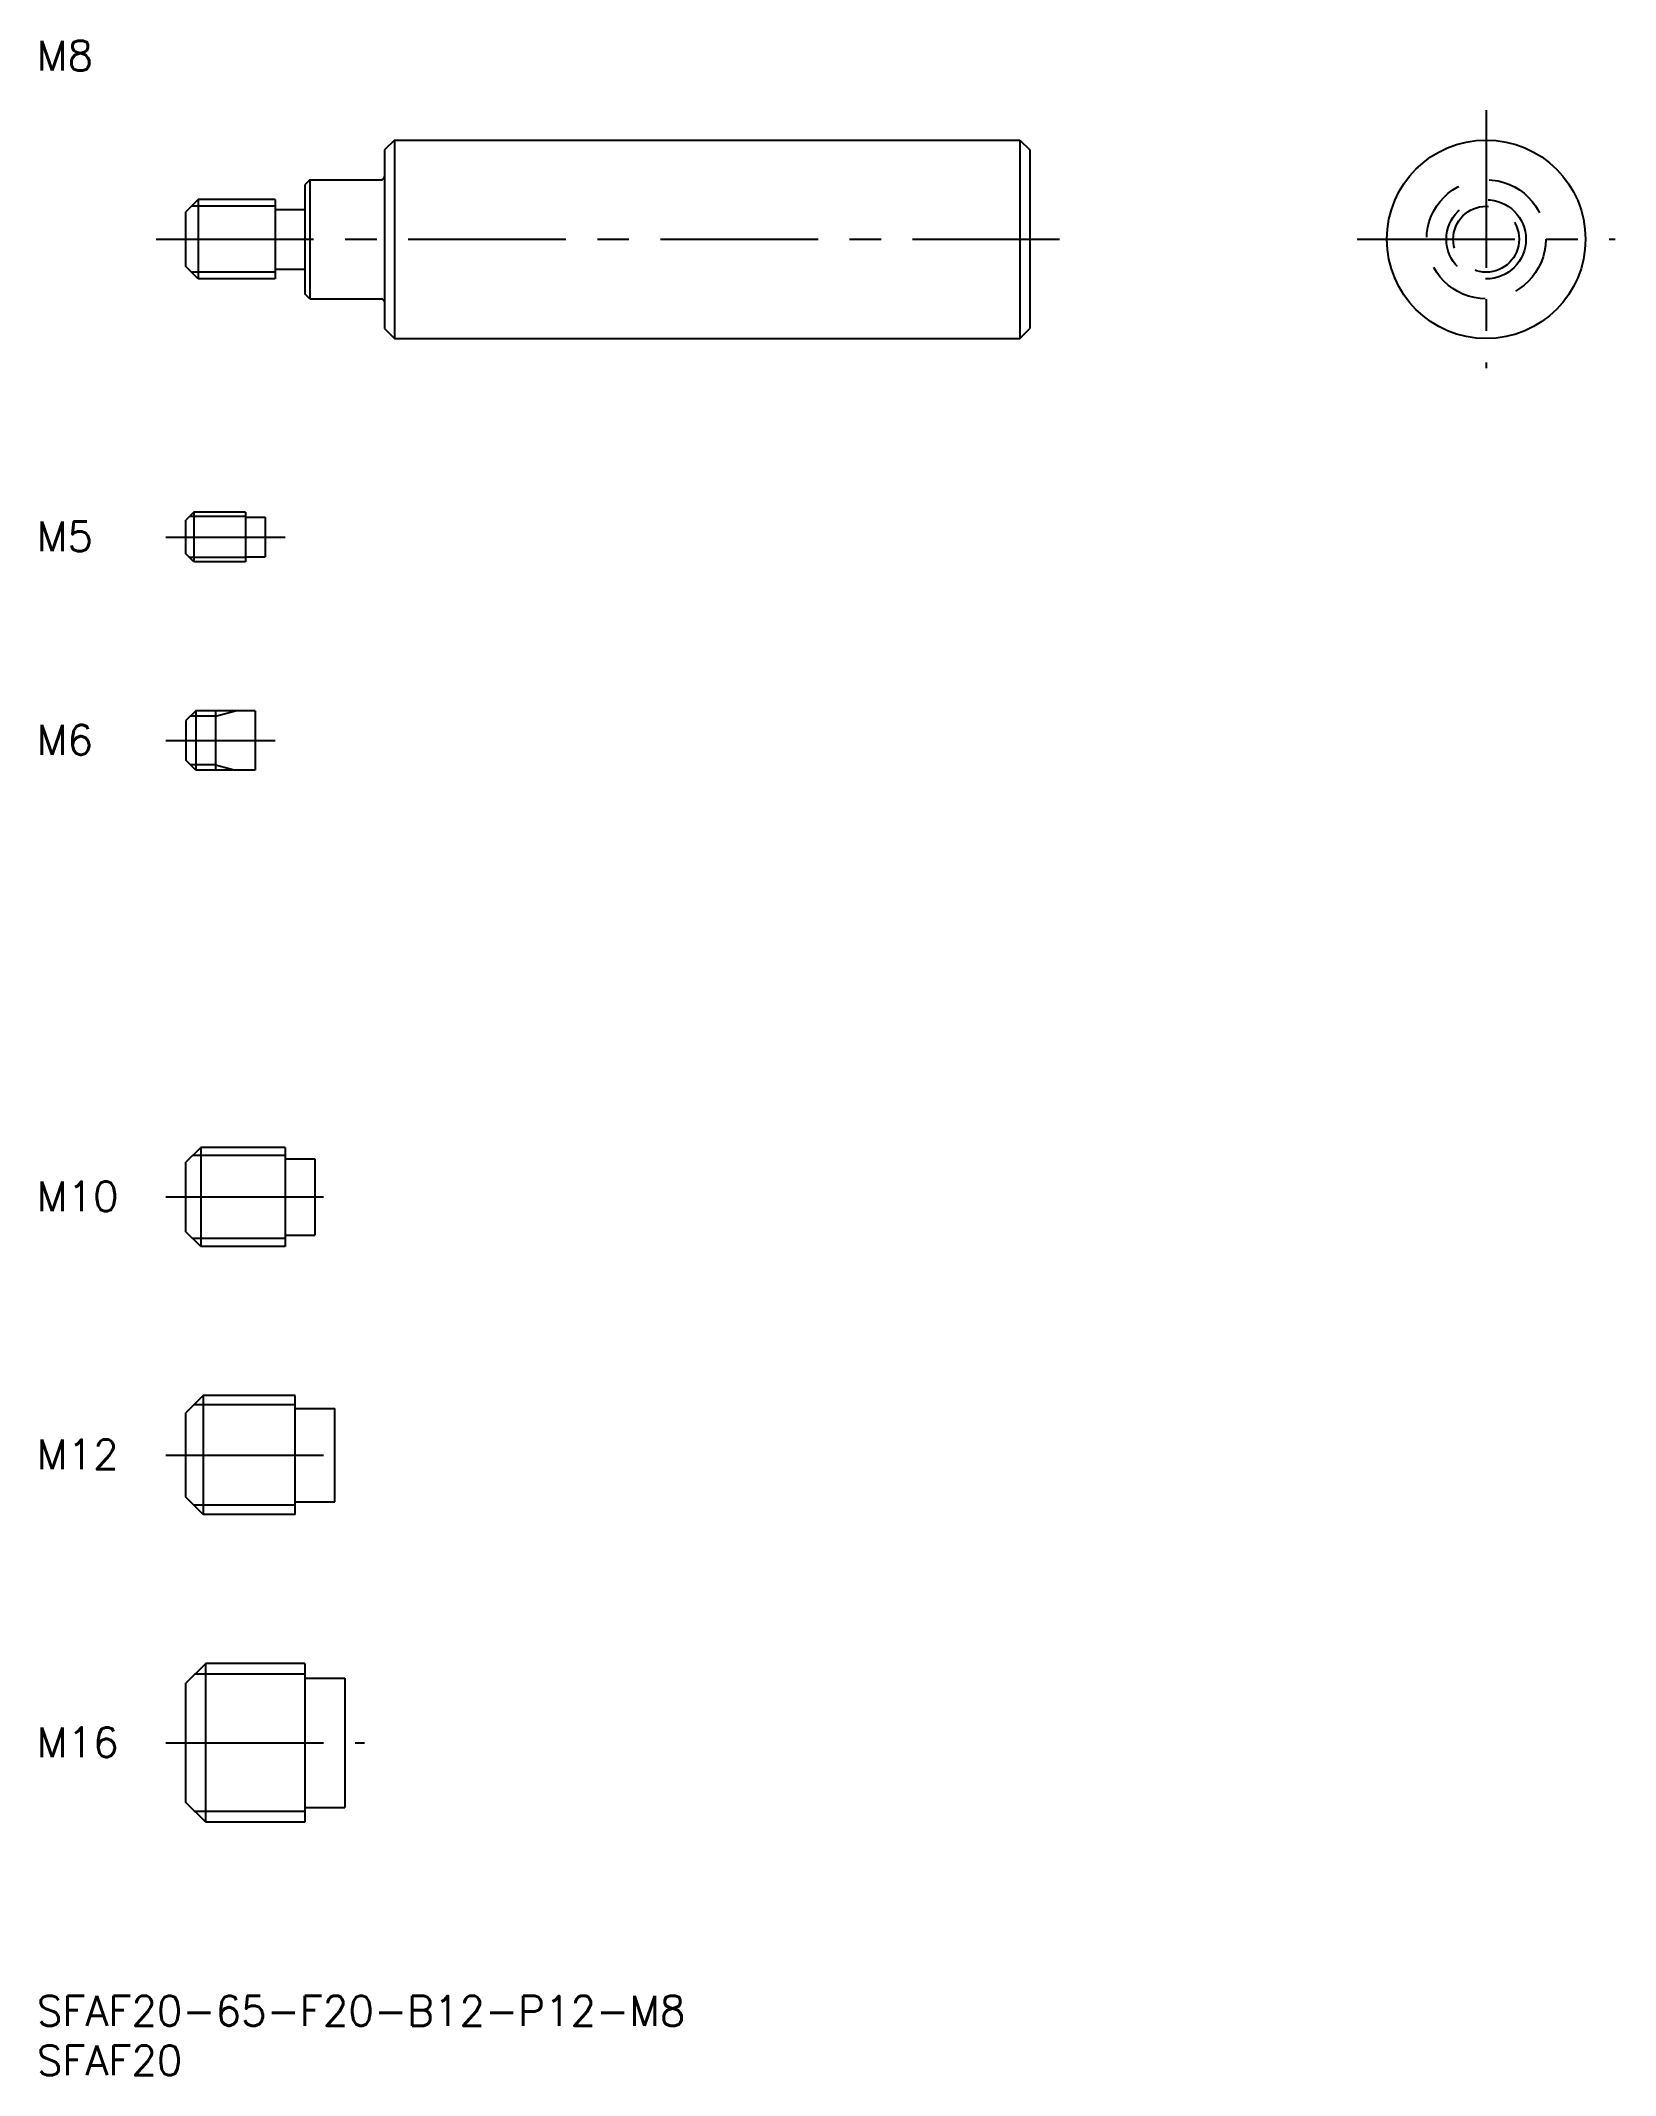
# Model space of a CAD drawing. Extents: x 0 to 159, y -8 to 197.
import ezdxf

# ---------------------------------------------------------------- set-up
doc = ezdxf.new("R2010")
doc.units = 0
doc.header["$LTSCALE"] = 0.5
doc.linetypes.add('CENTER', pattern=[50.8, 31.75, -6.35, 6.35, -6.35])
doc.linetypes.add('DASHED', pattern=[19.05, 12.7, -6.35])
for name, color, linetype in [('MSM_CENTER', 1, 'CENTER'), ('MSM_CONTINUOUS', 7, 'CONTINUOUS'), ('MSM_DASHED', 4, 'DASHED'), ('MSM_NARROW', 5, 'CONTINUOUS'), ('MSM_PART_NUMBER', 7, 'CONTINUOUS')]:
    doc.layers.add(name, color=color, linetype=linetype)
doc.styles.get("Standard").update_dxf_attribs({"font": 'txt.shx', "height": 1, "bigfont": 'bigfont.shx'})

# ---------------------------------------------------------------- blocks, each defined once
blk = doc.blocks.new('*U14')
at = {"layer": 'MSM_PART_NUMBER'}
blk.add_text('SFAF20-65-F20-B12-P12-M8', height=3, dxfattribs=at).set_placement((0, -3))
blk = doc.blocks.new('*U15')
at = {"layer": 'MSM_PART_NUMBER'}
blk.add_text('SFAF20', height=3, dxfattribs=at).set_placement((0, -8))
blk = doc.blocks.new('*U16')
at = {"layer": 'MSM_PART_NUMBER'}
blk.add_text('M16', height=3, dxfattribs=at).set_placement((0, 24.06))
blk = doc.blocks.new('*U17')
at = {"layer": 'MSM_PART_NUMBER'}
blk.add_text('M12', height=3, dxfattribs=at).set_placement((0, 53.06))
blk = doc.blocks.new('*U18')
at = {"layer": 'MSM_PART_NUMBER'}
blk.add_text('M10', height=3, dxfattribs=at).set_placement((0, 79.06))
blk = doc.blocks.new('*U19')
at = {"layer": 'MSM_PART_NUMBER'}
blk.add_text('M8', height=3, dxfattribs=at).set_placement((0, 194.01))
blk = doc.blocks.new('*U20')
at = {"layer": 'MSM_PART_NUMBER'}
blk.add_text('M5', height=3, dxfattribs=at).set_placement((0, 145.56))
blk = doc.blocks.new('*U21')
at = {"layer": 'MSM_PART_NUMBER'}
blk.add_text('M6', height=3, dxfattribs=at).set_placement((0, 125.06))

msp = doc.modelspace()

# ---------------------------------------------------------------- linework, layer by layer
at = {"layer": 'MSM_CENTER'}
for p, q in [((145.96, 190), (145.96, 164)), ((12, 177), (103, 177)), ((132.96, 177), (158.96, 177)), ((13, 147), (25, 147)), ((13, 126.5), (24, 126.5)), ((13, 80.5), (30, 80.5)), ((13, 54.5), (32, 54.5)), ((13, 25.5), (33, 25.5))]:
    msp.add_line(p, q, dxfattribs=at)
at = {"layer": 'MSM_CONTINUOUS'}
for p, q in [((36, 187), (35, 186)), ((36, 187), (99, 187)), ((36, 187), (36, 167)), ((99, 187), (99, 167)), ((99, 187), (100, 186)), ((35, 186), (35, 168)), ((100, 186), (100, 168)), ((27.5, 183), (27, 182.5)), ((27, 182.5), (27, 171.5)), ((27.5, 183), (27.5, 171)), ((27.5, 183), (34.7, 183)), ((16.25, 181), (15, 179.75)), ((24, 181), (16.25, 181)), ((16.25, 181), (16.25, 173)), ((24, 181), (24, 173)), ((15, 174.25), (15, 179.75)), ((24, 180), (27, 180)), ((100, 177), (100, 177)), ((16.25, 173), (15, 174.25)), ((24, 173), (16.25, 173)), ((24, 174), (27, 174)), ((27.5, 171), (27, 171.5)), ((27.5, 171), (34.7, 171)), ((35, 168), (36, 167)), ((36, 167), (99, 167)), ((99, 167), (100, 168)), ((15.8, 149.5), (15, 148.7)), ((15, 145.3), (15, 148.7)), ((21, 149.5), (15.8, 149.5)), ((15.8, 149.5), (15.8, 144.5)), ((21, 149.5), (21, 144.5)), ((21, 149), (23, 149)), ((23, 149), (23, 145)), ((15.8, 144.5), (15, 145.3)), ((21, 144.5), (15.8, 144.5)), ((21, 145), (23, 145)), ((16, 129.5), (15, 128.5)), ((22, 129.5), (16, 129.5)), ((16, 129.5), (16, 123.5)), ((18, 129.5), (18, 123.5)), ((22, 129.5), (22, 123.5)), ((15, 128.5), (15, 124.5)), ((16, 123.5), (15, 124.5)), ((22, 123.5), (16, 123.5)), ((16.5, 85.5), (15, 84)), ((25, 85.5), (16.5, 85.5)), ((16.5, 85.5), (16.5, 75.5)), ((25, 85.5), (25, 75.5)), ((25, 84.35), (28, 84.35)), ((28, 84.35), (28, 76.65)), ((15, 77), (15, 84)), ((16.5, 75.5), (15, 77)), ((25, 76.65), (28, 76.65)), ((25, 75.5), (16.5, 75.5)), ((16.75, 60.5), (15, 58.75)), ((26, 60.5), (16.75, 60.5)), ((16.75, 60.5), (16.75, 48.5)), ((26, 48.5), (26, 60.5)), ((15, 50.25), (15, 58.75)), ((26, 59.2), (30, 59.2)), ((30, 49.8), (30, 59.2)), ((16.75, 48.5), (15, 50.25)), ((26, 49.8), (30, 49.8)), ((26, 48.5), (16.75, 48.5)), ((17, 33.5), (15, 31.5)), ((27, 33.5), (17, 33.5)), ((17, 17.5), (17, 33.5)), ((27, 33.5), (27, 17.5)), ((15, 19.5), (15, 31.5)), ((27, 32), (31, 32)), ((31, 32), (31, 19)), ((17, 17.5), (15, 19.5)), ((27, 19), (31, 19)), ((27, 17.5), (17, 17.5))]:
    msp.add_line(p, q, dxfattribs=at)
msp.add_circle((145.96, 177), 10, dxfattribs=at)
for centre, start, end in [((34.7, 183.3), 270, 0), ((34.7, 170.7), 0, 90)]:
    msp.add_arc(centre, 0.3, start, end, dxfattribs=at)
at = {"layer": 'MSM_DASHED'}
for radius in [6, 4, 3.32]:
    msp.add_circle((145.96, 177), radius, dxfattribs=at)
at = {"layer": 'MSM_NARROW'}
for p, q in [((24, 180.32), (15.57, 180.32)), ((24, 173.68), (15.57, 173.68)), ((21, 149.07), (15.37, 149.07)), ((21, 144.93), (15.37, 144.93)), ((18, 128.96), (20, 129.5)), ((18, 128.96), (15.46, 128.96)), ((18, 124.04), (15.46, 124.04)), ((18, 124.04), (20, 123.5)), ((25, 84.69), (15.69, 84.69)), ((25, 76.31), (15.69, 76.31)), ((26, 59.55), (15.8, 59.55)), ((26, 49.45), (15.8, 49.45)), ((27, 32.42), (15.92, 32.42)), ((27, 18.58), (15.92, 18.58))]:
    msp.add_line(p, q, dxfattribs=at)

# ---------------------------------------------------------------- block references
at = {"layer": 'MSM_CONTINUOUS'}
for name in ['*U19', '*U20', '*U21', '*U18', '*U17', '*U16', '*U14', '*U15']:
    msp.add_blockref(name, (0, 0), dxfattribs=at)

doc.saveas('drawing.dxf')
